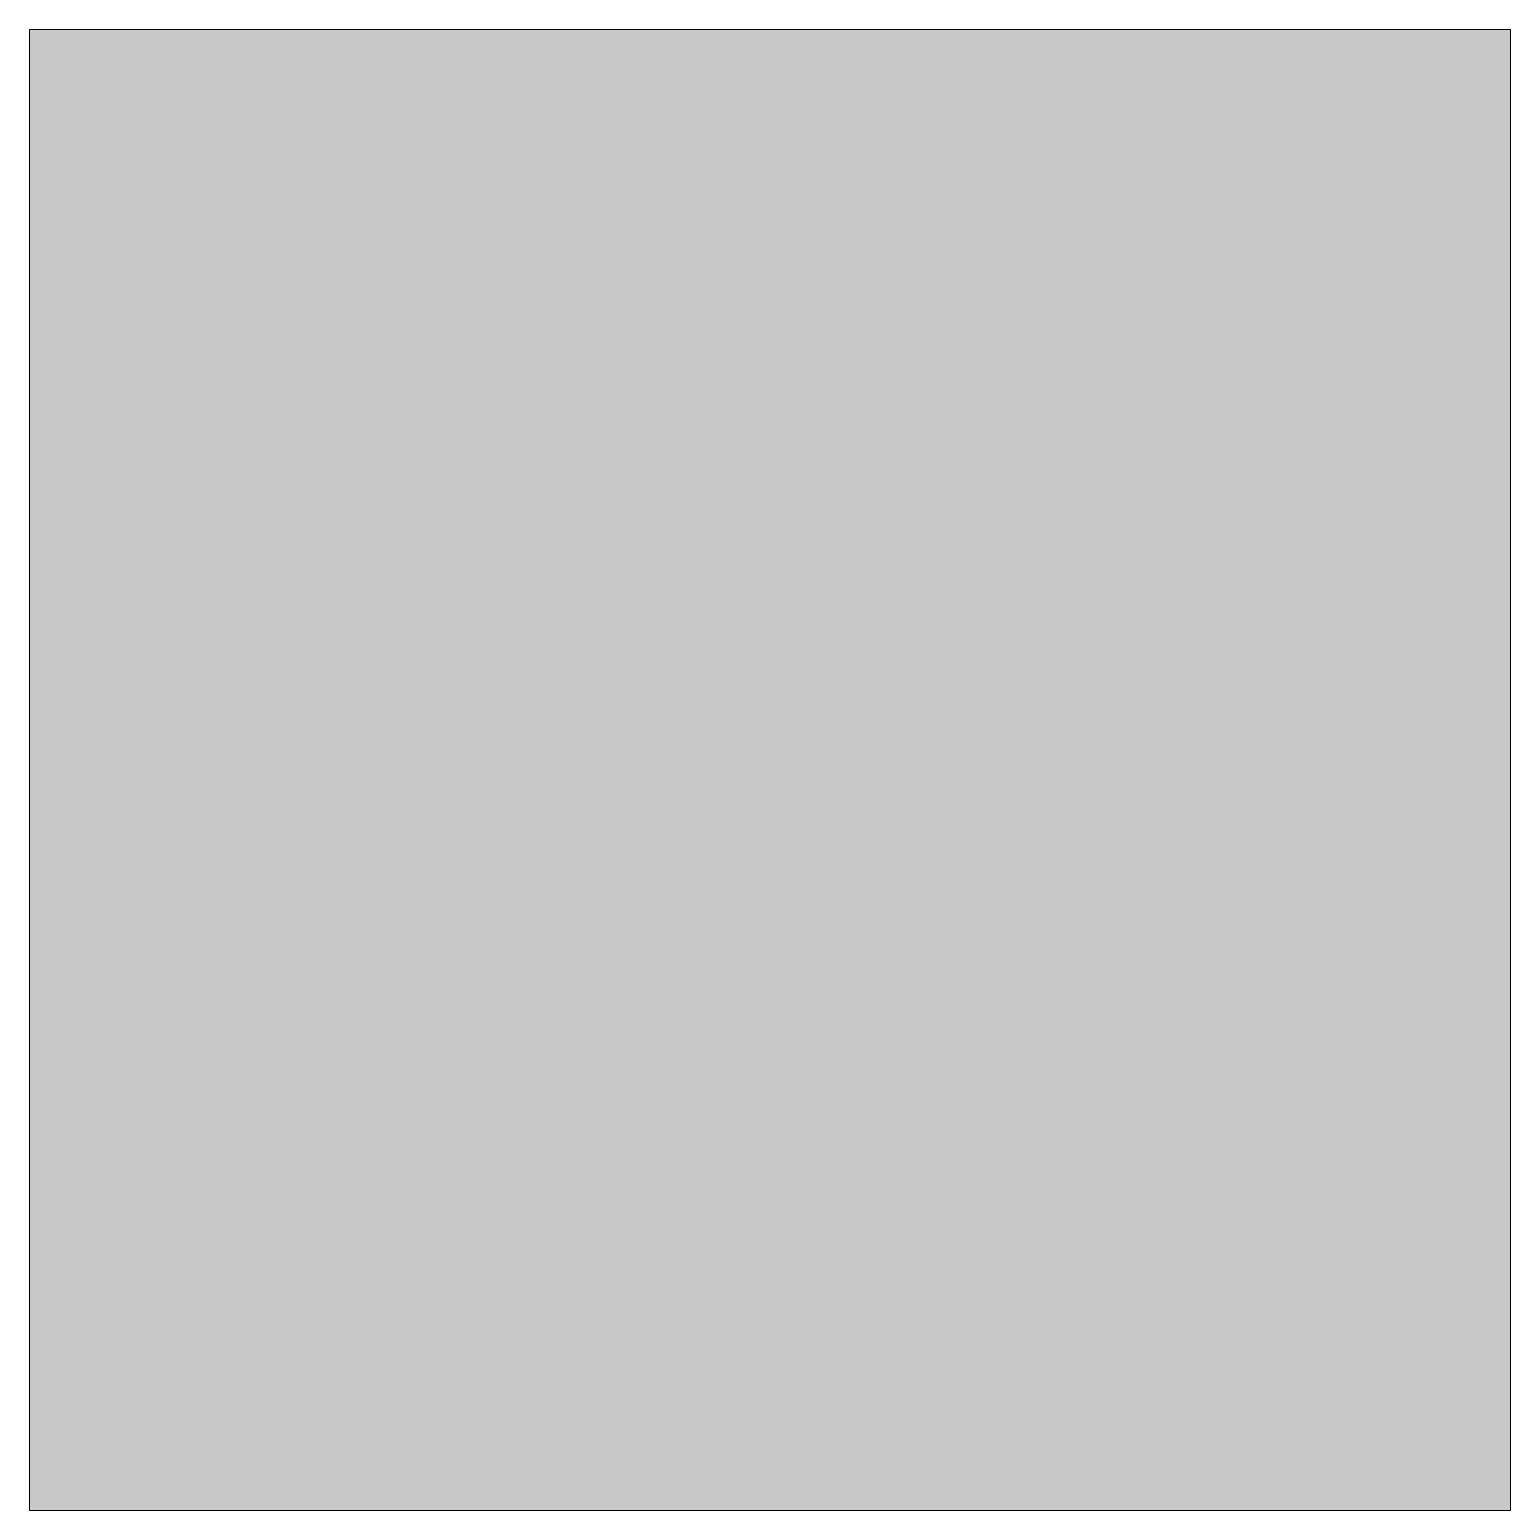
# Model space of a CAD drawing. Header units: inches. Extents: x 1 to 2249, y -2455 to -36.
# Drawn here: x 1439.45 to 1463.45, y -2452.32 to -2428.32 of the extents above; entities that cross this region are included whole.
import ezdxf

# ---------------------------------------------------------------- set-up
doc = ezdxf.new("R2010")
doc.units = ezdxf.units.IN
doc.header["$MEASUREMENT"] = 0
doc.layers.add('A-COLS', color=52, linetype='Continuous', lineweight=13)

msp = doc.modelspace()

# ---------------------------------------------------------------- hatches: boundary and pattern name
at = {"layer": 'A-COLS'}
msp.add_hatch(color=250, dxfattribs=at).paths.add_polyline_path([(1463.452, -2452.325), (1463.452, -2428.325), (1439.452, -2428.325), (1439.452, -2452.325)], flags=0)

# ---------------------------------------------------------------- linework, layer by layer
at = {"layer": 'A-COLS', "color": 8, "lineweight": 20}
for p, q in [((1439.452, -2428.325), (1439.452, -2452.325)), ((1463.452, -2428.325), (1439.452, -2428.325)), ((1463.452, -2452.325), (1463.452, -2428.325)), ((1439.452, -2452.325), (1463.452, -2452.325))]:
    msp.add_line(p, q, dxfattribs=at)

doc.saveas('drawing.dxf')
